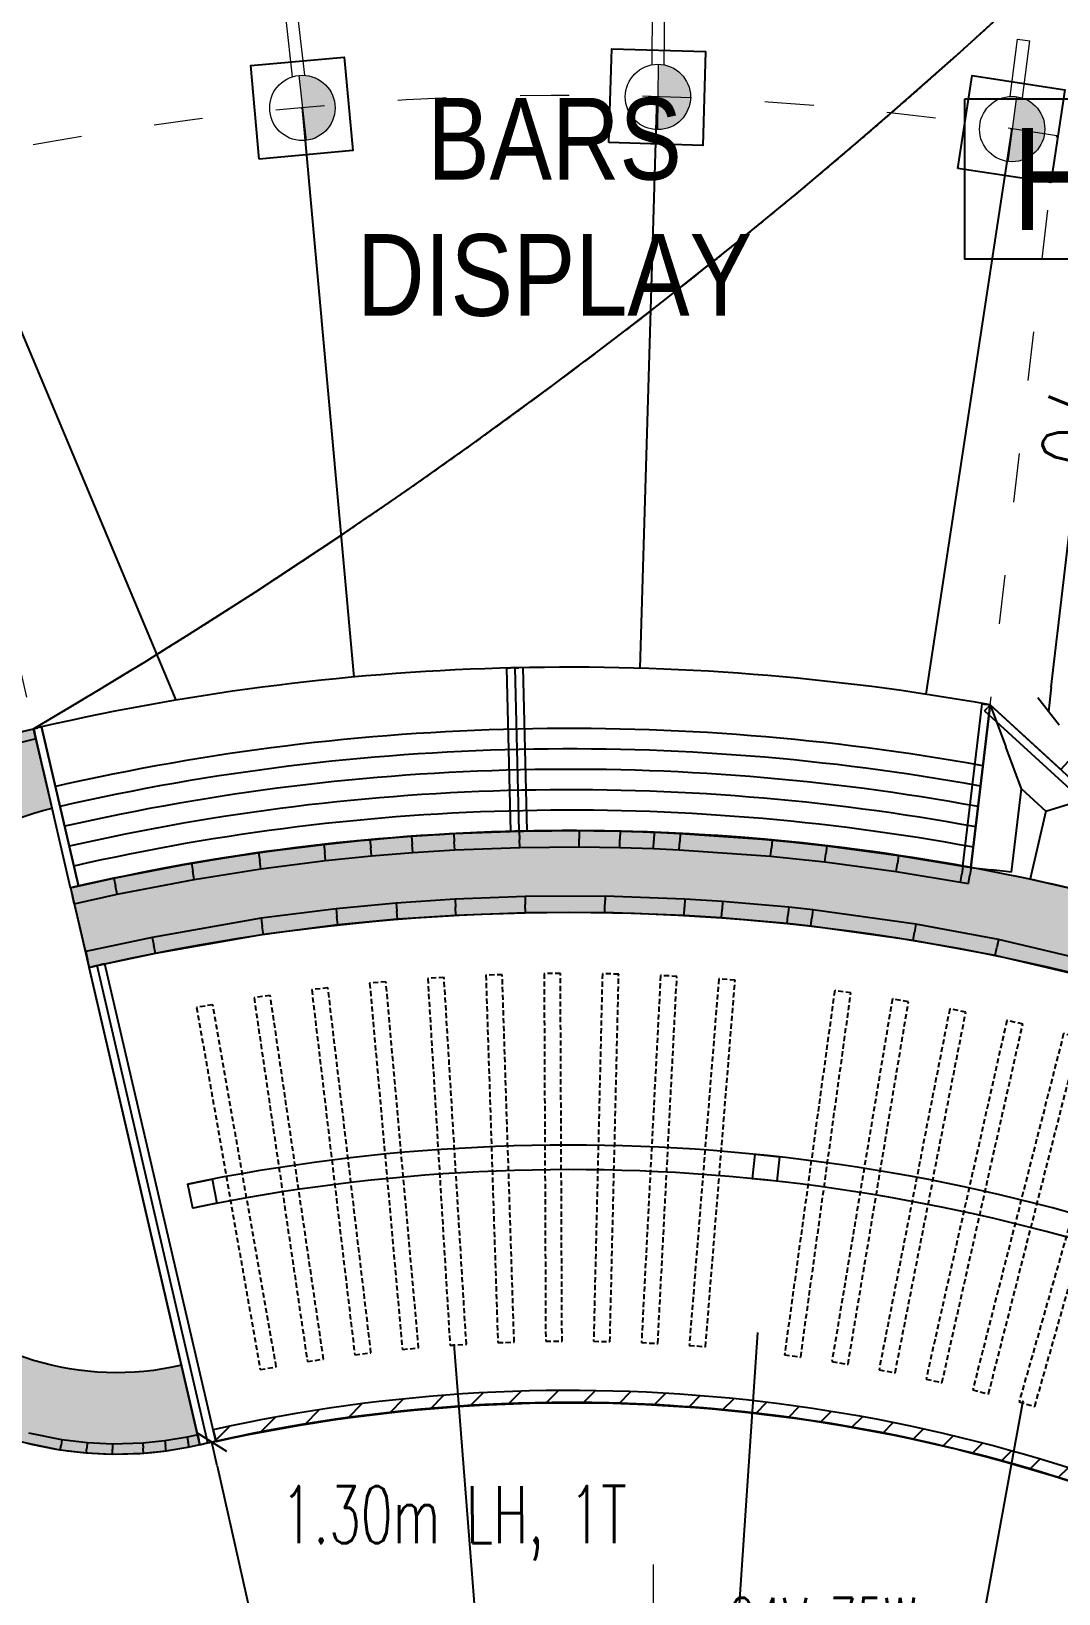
# Model space of a CAD drawing. Header units: millimetres. Extents: x 1734 to 22014, y 983 to 3953.
# Drawn here: x 4013.3 to 4139.2, y 2116.5 to 2307.8 of the extents above; entities that cross this region are included whole.
import ezdxf
from ezdxf.enums import TextEntityAlignment as Align

# ---------------------------------------------------------------- set-up
doc = ezdxf.new("R2010")
doc.units = ezdxf.units.MM
for name, pattern in [('ACAD_ISO03W100', [30, 12, -18]), ('HIDDEN', [0.375, 0.25, -0.125]), ('HIDDEN1', [0.375, 0.25, -0.125]), ('HIDDEN2', [4.7624999999999975, 3.174999999999998, -1.587499999999999])]:
    doc.linetypes.add(name, pattern=pattern)
for name, color, linetype in [('CLNG_projection', 1, 'Continuous'), ('FLOO_areas', 6, 'Continuous'), ('LAY_furn freestanding', 1, 'Continuous'), ('LAY_furn prod', 8, 'Continuous'), ('LAY_furn wall', 1, 'Continuous'), ('LAY_new wall', 6, 'Continuous'), ('LAY_new wall hatch', 8, 'Continuous'), ('LAY_projections', 1, 'HIDDEN'), ('LAY_text', 3, 'Continuous'), ('LD_beam', 240, 'Continuous'), ('LD_light integrated', 240, 'Continuous'), ('LD_pointing', 30, 'Continuous'), ('LD_quote', 242, 'Continuous'), ('MATERIALE_xorel scuro', 177, 'Continuous'), ('MATERIALS_blackglass', 10, 'Continuous'), ('MATERIALS_marmorino', 44, 'Continuous'), ('Materials_xorel', 52, 'Continuous')]:
    doc.layers.add(name, color=color, linetype=linetype)
doc.layers.add('LD_light', color=240, linetype='Continuous', lineweight=5)
doc.layers.add('LD_text', color=7, linetype='Continuous', lineweight=9)
doc.styles.add('Detail 1-50', font='Arial Narrow.ttf', dxfattribs={"height": 0.125})
doc.styles.add('SIMPLEX', font='SIMPLEX.SHX', dxfattribs={"width": 0.65})
doc.styles.get("Standard").update_dxf_attribs({"font": 'Arial.ttf'})
doc.dimstyles.new('Illuminazione 1_100', dxfattribs={"dimtxt": 9, "dimasz": 3, "dimexe": 0.05, "dimexo": 0.05, "dimgap": 1.5, "dimtad": 0, "dimdec": 0, "dimlfac": -1, "dimzin": 0, "dimdsep": 46, "dimtxsty": 'SIMPLEX', "dimblk": 'LINEET2S', "dimcen": 0, "dimdle": 0.1000000014901161, "dimse1": 1, "dimse2": 1, "dimclrd": 7, "dimclrt": 256, "dimadec": 0, "dimazin": 0, "dimtfac": 1, "dimtdec": 0, "dimtix": 1, "dimtmove": 2, "dimatfit": 3, "dimldrblk": 'OBLIQUE', "dimfxl": 1, "dimtolj": 1, "dimarcsym": 0})

# ---------------------------------------------------------------- blocks, each defined once
blk = doc.blocks.new('altezza contr')
blk.add_lwpolyline([(-0.4130415485427374, 0.3268832380827007), (0.4130415485427374, 0.3268832380827007), (0.4130415485427374, 0), (-0.4130415485427374, 0)], close=True)
blk.add_attdef('ALTEZZA', text='', height=0.2).set_placement((0, 0.1634416190413504), align=Align.MIDDLE_CENTER)
blk = doc.blocks.new('LINEET2S')
blk.add_line((-1, 0), (0, 0))
at = {"color": 5}
blk.add_line((0.5, 0.5), (-0.5, -0.5), dxfattribs=at)
blk = doc.blocks.new('*D336')
at = {"layer": 'DEFPOINTS', "color": 0, "transparency": 16777216}
for p in [(4138.951443771615, 2295.006166089305), (4130.797571054182, 2225.374626865595), (4137.946991406619, 2224.537427742796)]:
    blk.add_point(p, dxfattribs=at)
at = {"layer": 'LD_quote', "color": 7, "lineweight": -2, "transparency": 16777216}
for p, q in [((4145.751947395878, 2291.189326532361), (4142.749176107473, 2265.546592828485)), ((4138.295908134795, 2227.517068176943), (4141.298679423201, 2253.159801880819))]:
    blk.add_line(p, q, dxfattribs=at)
at = {"layer": 'LD_quote', "color": 7, "lineweight": -2, "transparency": 16777216, "xscale": 3, "yscale": 3, "zscale": 3}
for p, rotation in [((4146.100864124053, 2294.168966966507), 83.32106559950772), ((4137.946991406619, 2224.537427742797), 263.3210655995077)]:
    blk.add_blockref('LINEET2S', p, dxfattribs=dict(at, rotation=rotation))
at = {"layer": 'LD_quote', "transparency": 16777216, "insert": (4142.023927765338, 2259.353197354651), "char_height": 9, "attachment_point": 5, "rotation": 263.32106559950773, "style": 'SIMPLEX'}
blk.add_mtext('\\A1;70', dxfattribs=at)
blk = doc.blocks.new('_Oblique')
at = {"color": 0, "linetype": 'ByBlock', "lineweight": -2}
blk.add_line((-0.5, -0.5), (0.5, 0.5), dxfattribs=at)
blk = doc.blocks.new('farettosingolo11.5x11.5')
at = {"layer": 'LD_beam'}
blk.add_lwpolyline([(-5.75, 5.75), (5.75, 5.75), (5.75, -5.75), (-5.75, -5.75)], close=True, dxfattribs=at)
blk.add_point((0, 0), dxfattribs=at)
blk = doc.blocks.new('purefasciostrettoplan')
at = {"layer": 'LD_light'}
blk.add_hatch(color=256, dxfattribs=at).paths.add_polyline_path([(-4.300000000000005, -3.20375193e-08, 1), (4.300000000000005, 0)])
for p, q in [((4.300000000000181, 0), (-4.300000001001535, -3.20375193e-08)), ((4.22373778999281, 0.8062499999999772), (11.80825933678989, 0.8062499999999772)), ((11.80825933678989, 0.8062499999999772), (11.80825933779124, -0.806250000000091)), ((4.223737790994163, -0.806250000000091), (11.80825933779124, -0.806250000000091))]:
    blk.add_line(p, q, dxfattribs=at)
blk.add_circle((0, 0), 4.300000000000005, dxfattribs=at)
blk = doc.blocks.new('*D337')
at = {"layer": 'DEFPOINTS', "color": 0, "transparency": 16777216}
for p in [(4135.460166927625, 2317.808346311295), (4090.019320074723, 2299.760215175988), (4133.501893318014, 2295.87751759289)]:
    blk.add_point(p, dxfattribs=at)
at = {"layer": 'LD_quote', "color": 7, "lineweight": -2, "transparency": 16777216}
for p, q in [((4094.965704822036, 2321.424225925101), (4107.369144138362, 2320.316683287591)), ((4132.472055789924, 2318.075164280588), (4120.068616473598, 2319.182706918098))]:
    blk.add_line(p, q, dxfattribs=at)
at = {"layer": 'LD_quote', "color": 7, "lineweight": -2, "transparency": 16777216, "xscale": 3, "yscale": 3, "zscale": 3}
for p, rotation in [((4091.977593684333, 2321.691043894393), 174.8974099278625), ((4135.460166927626, 2317.808346311296), 354.8974099278626)]:
    blk.add_blockref('LINEET2S', p, dxfattribs=dict(at, rotation=rotation))
at = {"layer": 'LD_quote', "transparency": 16777216, "insert": (4113.718880305979, 2319.749695102844), "char_height": 9, "attachment_point": 5, "rotation": 354.89740992786255, "style": 'SIMPLEX'}
blk.add_mtext('\\A1;44', dxfattribs=at)
blk = doc.blocks.new('*D368')
at = {"layer": 'DEFPOINTS', "color": 0, "transparency": 16777216}
for p in [(4035.467720900214, 2135.115665922598), (4035.467721485689, 2135.115666053924), (4059.543257394034, 2027.782686170171)]:
    blk.add_point(p, dxfattribs=at)
at = {"layer": 'LD_beam', "color": 7, "lineweight": -2, "transparency": 16777216}
for p, q in [((4036.124327026429, 2132.188402969767), (4045.77486512879, 2089.164605306668)), ((4058.886652438768, 2030.709949385655), (4049.236114336408, 2073.733747048754))]:
    blk.add_line(p, q, dxfattribs=at)
at = {"layer": 'LD_beam', "color": 7, "lineweight": -2, "transparency": 16777216, "xscale": 3, "yscale": 3, "zscale": 3}
for p, rotation in [((4035.467721485689, 2135.115666053924), 102.6425840529288), ((4059.543257979508, 2027.782686301498), 282.6425840529288)]:
    blk.add_blockref('LINEET2S', p, dxfattribs=dict(at, rotation=rotation))
at = {"layer": 'LD_beam', "transparency": 16777216, "insert": (4047.505489732599, 2081.44917617771), "char_height": 9, "attachment_point": 5, "rotation": 282.6425840529288, "style": 'SIMPLEX'}
blk.add_mtext('\\A1;110', dxfattribs=at)
blk = doc.blocks.new('24v75w')
at = {"layer": 'LD_light', "color": 7}
for p, q in [((0, -7.154871090875531), (0, 0)), ((8.246694318742811, -7.154871090875531), (0, -7.154871090875531))]:
    blk.add_line(p, q, dxfattribs=at)
at = {"layer": 'LD_light', "color": 7, "linetype": 'Continuous', "lineweight": 0, "insert": (9.169808406062657, -10.074464767893), "char_height": 6, "width": 128.0659965766446, "attachment_point": 7, "style": 'SIMPLEX'}
blk.add_mtext('24V 75W', dxfattribs=at)

msp = doc.modelspace()

# ---------------------------------------------------------------- hatches: boundary and pattern name
at = {"layer": 'LAY_new wall hatch'}
h = msp.add_hatch(color=144, dxfattribs=at)
h.dxf.hatch_style = 1
edge = h.paths.add_edge_path()
edge.add_arc((3928.467511322051, 2572.071788411982), 390.0000000000006, 317.5745539302927, 478.5768138355834)
edge.add_line((3741.916268103563, 2914.560669477685), (3737.132902892827, 2923.342435658858))
edge.add_arc((3928.467511322071, 2572.071788411989), 400.0000000000071, -42.42544606971052, 118.5768138355871, ccw=False)
edge.add_line((4223.729830596014, 2302.219675548336), (4216.348272614156, 2308.965978369941))
h = msp.add_hatch(color=144, dxfattribs=at)
edge = h.paths.add_edge_path()
edge.add_arc((4023.808279897105, 2178.604663693216), 45.00009381911422, 103.0546351471823, 283.1012751104967)
edge.add_line((4034.008585402662, 2134.77588078378), (4031.745819681924, 2144.516512826512))
edge.add_arc((4023.808279897614, 2178.604663693333), 35.00009381911423, -256.95202768654474, -76.89206205577608, ccw=False)
edge.add_line((4015.906421034168, 2212.70110329997), (4013.64365531343, 2222.4417353427))
h = msp.add_hatch(color=144, dxfattribs=at)
h.dxf.hatch_style = 1
edge = h.paths.add_edge_path()
edge.add_arc((4079.263857037986, 1939.963436838868), 259.9999999999946, 65.14680278646517, 103.0779556990637, ccw=False)
edge.add_line((4188.540490097188, 2175.884223263552), (4180.134595246484, 2157.736470461658))
edge.add_arc((4079.263857038019, 1939.963436838916), 239.9999999999422, 40.578957883760324, 65.14680278646722, ccw=False)
edge.add_line((4261.546318405239, 2096.082315511165), (4276.736523519186, 2109.092222067184))
edge.add_arc((4079.263857037948, 1939.963436838857), 260.0000000000382, 3.170818647390888, 40.57895788375788, ccw=False)
edge.add_line((4338.865813983004, 1954.344811957988), (4318.896432674344, 1953.238552427362))
edge.add_arc((4079.263857038048, 1939.963436838855), 239.9999999999451, -21.73682352709079, 3.170818669849382, ccw=False)
edge.add_line((4302.198596187147, 1851.080918419895), (4320.776491116245, 1843.674041884979))
edge.add_arc((4079.263857038003, 1939.963436838848), 259.9999999999869, 300.33203060138646, 338.26317647291415, ccw=False)
edge.add_line((4210.566513491711, 1715.553961976059), (4218.141666748681, 1702.607261503218))
edge.add_arc((4148.471644015176, 1826.630747814261), 142.2523715951071, 299.3250398449156, 303.4964809828083)
edge.add_line((4226.978703406538, 1708.003689981093), (4224.292978927104, 1712.221139923963))
edge.add_arc((4079.263857037973, 1939.963436838866), 270.0000000000151, 302.4894902263331, 340.3857278350559)
edge.add_line((4333.596800271182, 1849.328156807624), (4315.005128598772, 1856.740526033568))
edge.add_arc((4121.136524605722, 1933.109999903312), 208.3682609068748, 338.4993348499869, 362.909927745748)
edge.add_line((4329.236110446876, 1943.688020800223), (4349.233890719581, 1943.985987517133))
edge.add_arc((4079.263857037973, 1939.963436838852), 270.0000000000147, 0.8536433468724293, 42.70150924590856)
edge.add_line((4277.685974483767, 2123.071774465338), (4262.988039858159, 2109.508193900416))
edge.add_arc((4079.263857038056, 1939.963436838955), 249.9999999998892, 42.70150924590376, 62.85436001051453)
edge.add_line((4193.327326473773, 2162.425849260091), (4201.73945485396, 2180.587059826341))
edge.add_arc((4079.26385703798, 1939.963436838833), 270.0000000000301, 63.02425142432392, 103.0781774840247)
edge.add_line((4018.1681684379, 2202.960236884952), (4020.431952043557, 2193.219842394035))
at = {"layer": 'LD_light integrated'}
h = msp.add_hatch(dxfattribs=at)
h.set_pattern_fill('ANSI31', color=256)
h.set_pattern_definition([(44.99999999999996, (5521.999126784041, 16570.92387858212), (-2.245064030267288, 2.245064030267288), [])])
edge = h.paths.add_edge_path()
edge.add_line((4035.61270225469, 2136.631961703309), (4035.982694159888, 2135.177803928475))
edge.add_arc((4079.323913343353, 1939.861438912331), 200.0673479692001, 65.17550580126812, 102.51135809820511, ccw=False)
edge.add_line((4163.320213320061, 2121.442179393394), (4163.950051432126, 2122.803540462149))
edge.add_arc((4079.324475246707, 1939.863502537715), 201.5652391175315, 65.17538008363917, 102.5247699459006)

# ---------------------------------------------------------------- linework, layer by layer
at = {"color": 144, "linetype": 'HIDDEN2', "ltscale": 0.2}
for points in [[(4066.642861710869, 2147.079251003176), (4063.90577838691, 2191.995933593038), (4061.909481382918, 2191.874285445307), (4064.646564706876, 2146.957602855447)], [(4072.500395317777, 2147.353180041255), (4071.033620486895, 2192.329268928529), (4069.034683203012, 2192.264078936045), (4070.501458033894, 2147.287990048772)], [(4078.363330384796, 2147.461482737472), (4078.168035447961, 2192.461058956453), (4076.168054282673, 2192.452379181482), (4076.363349219508, 2147.4528029625)], [(4084.226984633638, 2147.404072598745), (4085.303325557998, 2192.391198426196), (4083.303897743448, 2192.439035800611), (4082.227556819089, 2147.45190997316)], [(4090.086675211696, 2147.180995474157), (4092.433792405991, 2192.119743130013), (4090.436514732402, 2192.224059449759), (4088.0893975381, 2147.285311793905)], [(4054.962702685814, 2146.035521064617), (4049.692572826301, 2190.725852583464), (4047.706335869909, 2190.491624589709), (4052.976465729418, 2145.801293070863)], [(4060.795407528589, 2146.63991438944), (4056.790201610893, 2191.461319159447), (4054.798139176666, 2191.283310007552), (4058.803345094369, 2146.46190523754)], [(4095.937722431801, 2146.792429518379), (4099.553741432879, 2191.646909858523), (4097.560208973315, 2191.807621814124), (4093.944189972241, 2146.953141473982)], [(4107.595206295402, 2145.520204300427), (4113.739354327136, 2190.098780376437), (4111.758084279314, 2190.371853622292), (4105.613936247581, 2145.793277546282)], [(4043.360158062293, 2144.333626445511), (4035.573813706123, 2188.654872384312), (4033.603980553289, 2188.308812635147), (4041.390324909462, 2143.98756669635)], [(4049.14940531824, 2145.266553711487), (4042.618560366966, 2189.790121226039), (4040.639735144101, 2189.499861450427), (4047.170580095364, 2144.976293935875)], [(4113.392332997235, 2144.637561067338), (4120.793689229366, 2189.024720538581), (4118.820926586199, 2189.353669704453), (4111.419570354075, 2144.966510233211)], [(4119.162203892978, 2143.591460249766), (4127.814857427795, 2187.751754483467), (4125.852177684075, 2188.136316862793), (4117.199524149255, 2143.976022629094)], [(4124.900211027601, 2142.382737288522), (4134.797251651857, 2186.280898831827), (4132.846222249933, 2186.720767304016), (4122.949181625674, 2142.822605760711)], [(4130.601771893231, 2141.012357498264), (4141.735295596776, 2184.613328243682), (4139.79747467476, 2185.108151519397), (4128.663950971211, 2141.507180773977)], [(4136.262333088845, 2139.481415296627), (4148.62344837698, 2182.75037448025), (4146.700383524378, 2183.299757381942), (4134.339268236236, 2140.030798198325)]]:
    msp.add_lwpolyline(points, close=True, dxfattribs=at)
at = {"layer": 'CLNG_projection', "color": 144}
msp.add_lwpolyline([(4013.62253669438, 2222.43683314827, 0.07337692119834342), (4172.058924723748, 2349.443795300218, 1.124415924122004)], format="xyb", dxfattribs=at)
at = {"layer": 'FLOO_areas', "color": 144}
for points in [[(4172.058924722849, 2349.443795299256), (4220.039050668453, 2305.592826129805), (4139.462027730089, 2217.428457914006), (4130.796734232605, 2225.348023963596)], [(4130.796734232605, 2225.348023963596), (4128.456046702206, 2205.444374904149)], [(4018.169186466719, 2202.960473377495), (4034.008586198252, 2134.775881317453)]]:
    msp.add_lwpolyline(points, dxfattribs=at)
for radius, start in [(270, 79.5024608230936), (200, 64.57383062912272)]:
    msp.add_arc((4079.263857037855, 1939.96343683943), radius, start, 103.0779556990602, dxfattribs=at)
at = {"layer": 'LAY_furn freestanding', "color": 144}
for radius, start, end in [(282.5000000000042, 79.6702556341868, 102.875138356853), (280.0000000000042, 79.63781858067203, 102.8733274801478), (277.5000000000042, 79.60479586887068, 102.8714839746723), (275.0000000000042, 79.57117148170647, 102.8696069508416), (272.5000000000042, 79.53692881229097, 102.8676954857584)]:
    msp.add_arc((4079.263857037982, 1939.963436838858), radius, start, end, dxfattribs=at)
at = {"layer": 'LAY_furn prod', "color": 144}
for points in [[(4104.990631116554, 2170.040787315287), (4104.689327556098, 2167.05595630425), (4101.704496545059, 2167.357259864709), (4102.005800105515, 2170.342090875745)], [(4035.491554712684, 2167.283529610923), (4036.074098442681, 2164.340632602422), (4033.131201434178, 2163.758088872432), (4032.548657704185, 2166.70098588093)]]:
    msp.add_lwpolyline(points, close=True, dxfattribs=at)
for radius, start, end in [(231.5000000000043, 66.33115501666309, 101.6444885074562), (228.5000000000042, 66.33890469735053, 101.6367388265722)]:
    msp.add_arc((4079.263857037982, 1939.963436838858), radius, start, end, dxfattribs=at)
at = {"layer": 'LAY_furn wall', "color": 144}
for points in [[(4128.45794730882, 2205.444022724958), (4130.796734474763, 2225.348023919324, 0.101206797505284), (4014.618108544921, 2222.666332476265), (4019.143668597324, 2203.18494610788, -0.1022979851396549)], [(4163.322796249122, 2121.440969163659, 0.1670352210009901), (4034.008586198252, 2134.775881317453), (4020.431952043557, 2193.219842394035, -0.1670338101820413), (4188.540490097188, 2175.884223263552)]]:
    msp.add_lwpolyline(points, format="xyb", close=True, dxfattribs=at)
at = {"layer": 'LAY_new wall', "color": 6}
for p, q in [((4128.456046702206, 2205.444374904176), (4130.796734474763, 2225.348023919321)), ((4130.796734474763, 2225.348023919321), (4143.152712901374, 2214.055389749132)), ((4130.796734474763, 2225.348023919321), (4132.710028003301, 2220.2125666594306)), ((4134.623321531839, 2215.0771093995404), (4132.710028003301, 2220.2125666594306)), ((4133.421826295675, 2204.860394571384), (4134.623321531839, 2215.0771093995404)), ((4134.623321531839, 2215.0771093995404), (4137.618794819111, 2212.339423816756)), ((4137.618794819111, 2212.339423816756), (4140.385753860242, 2213.197406782944)), ((4137.618794819111, 2212.339423816756), (4135.686716498754, 2204.049354124347)), ((4128.456046702206, 2205.444374904176), (4130.93893649894, 2205.1523847377803)), ((4133.421826295675, 2204.860394571384), (4130.93893649894, 2205.1523847377803)), ((4135.686716498754, 2204.049354124347), (4138.121467052014, 2203.481912723494)), ((4140.556217605274, 2202.914471322641), (4138.121467052014, 2203.481912723494)), ((4020.4311574143276, 2193.219657800296), (4020.918188963472, 2193.332796079131)), ((4034.007791569031, 2134.775696723717), (4020.4311574143276, 2193.219657800296)), ((4021.405220512617, 2193.445934357967), (4020.918188963472, 2193.332796079131)), ((4034.98185466732, 2135.001973281388), (4021.405220512617, 2193.445934357967)), ((4034.007791569031, 2134.775696723717), (4034.494823118175, 2134.8888350025527)), ((4034.98185466732, 2135.001973281388), (4034.494823118175, 2134.8888350025527))]:
    msp.add_line(p, q, dxfattribs=at)
at = {"layer": 'LAY_new wall', "color": 144}
for points in [[(4216.348272614156, 2308.965978369941, 0.8465794171280088), (3741.916268103563, 2914.560669477685), (3737.132902892827, 2923.342435658858, -0.8465794171280598), (4223.729830596014, 2302.219675548336)], [(4020.431952043557, 2193.219842394035, -0.1670338101820212), (4188.540490097188, 2175.884223263552), (4180.134595246484, 2157.736470461658, -0.1076099545234265), (4261.546318405239, 2096.082315511165), (4276.736523519186, 2109.092222067184, -0.1646889516261442), (4338.865813983004, 1954.344811957988), (4318.896432674344, 1953.238552427362, -0.1091100092346746), (4302.198596187147, 1851.080918419895), (4320.776491116245, 1843.674041884979, -0.1670337786023887), (4210.566513491711, 1715.553961976059), (4218.141666748681, 1702.607261503218, 0.01820335583714653), (4226.978703406538, 1708.003689981093), (4224.292978927104, 1712.221139923963, 0.1668772168934977), (4333.596800271182, 1849.328156807624), (4315.005128598772, 1856.740526033568, 0.1069159188904832), (4329.236110446876, 1943.688020800223), (4349.233890719581, 1943.985987517133, 0.1846525167980483), (4277.685974483767, 2123.071774465338), (4262.988039858159, 2109.508193900416, 0.08816074503330637), (4193.327326473773, 2162.425849260091), (4201.73945485396, 2180.587059826341, 0.1765696032643273), (4018.1681684379, 2202.960236884952)]]:
    msp.add_lwpolyline(points, format="xyb", close=True, dxfattribs=at)
for points in [[(4034.009380827472, 2134.776065911202, -1.00041617129663), (4013.64365531343, 2222.441735342698, -0.1561858363283377)], [(4034.008585402662, 2134.77588078378), (4031.745819681928, 2144.516512826511, -1.000523435816094), (4015.906421034168, 2212.70110329997), (4013.64365531343, 2222.441735342699)]]:
    msp.add_lwpolyline(points, format="xyb", dxfattribs=at)
at = {"layer": 'LAY_projections', "color": 144, "linetype": 'HIDDEN1', "ltscale": 0.3}
msp.add_lwpolyline([(4013.62253669438, 2222.436833148274, 0.07337692119834342), (4172.058924723748, 2349.443795300222, 1.124415924122004)], format="xyb", dxfattribs=at)
at = {"layer": 'LD_light integrated'}
msp.add_lwpolyline([(4035.61270225469, 2136.631961703309), (4035.982694159891, 2135.177803928476, -0.1643650024412717), (4163.320213320061, 2121.442179393394), (4163.950051432123, 2122.80354046215, 0.1644256675955538), (4035.61270225469, 2136.631961703309)], format="xyb", dxfattribs=at)
at = {"layer": 'LD_pointing'}
for p, q in [((4087.928789036137, 2229.834477379689), (4090.019320074724, 2299.760215175988)), ((4052.918583441588, 2228.76493988202), (4046.557613299679, 2298.497959196249)), ((4122.952629574702, 2226.654049156507), (4133.501893318014, 2295.87751759289)), ((4031.1131045363, 2225.938845434736), (4003.313148174871, 2292.074470786585)), ((4094.25789652723, 2028.959585107813), (4102.342487072776, 2148.515021304646)), ((4074.323169208215, 2029.941044910383), (4065.142900717972, 2147.101167378712)), ((4113.576210188356, 2023.885986213511), (4134.838669823112, 2140.205276077892))]:
    msp.add_line(p, q, dxfattribs=at)
at = {"layer": 'LD_text', "color": 9, "linetype": 'ACAD_ISO03W100', "ltscale": 0.5}
for p, q in [((4128.467612636623, 2205.469589924387), (4138.951443771615, 2295.006166089305)), ((3997.806911728656, 2290.599200730282), (4018.210705440213, 2202.94247407712))]:
    msp.add_line(p, q, dxfattribs=at)
msp.add_arc((4079.39456724085, 1940.006174185094), 359.9611309490109, 80.4764121143037, 103.1057472065186, dxfattribs=at)
at = {"layer": 'MATERIALE_xorel scuro', "color": 1}
for p, q in [((4054.835963054931, 2208.856125463066), (4059.931513632841, 2209.270437302023)), ((4059.931513632841, 2209.270437302023), (4065.120237770578, 2209.5927342715)), ((4059.931513632841, 2209.270437302023), (4060.0030384049705, 2208.2729527826764)), ((4065.120237770578, 2209.5927342715), (4073.129396485841, 2209.893739683381)), ((4065.120237770578, 2209.5927342715), (4065.170020989188, 2208.5938992781976)), ((4073.129396485841, 2209.893739683381), (4080.469464174625, 2209.960745179949)), ((4073.129396485841, 2209.893739683381), (4073.1527434484497, 2208.8939111455124)), ((4080.469464174625, 2209.960745179949), (4080.467154449445, 2208.960682429103)), ((4080.469464174625, 2209.960745179949), (4085.48141579334, 2209.891838388465)), ((4085.48141579334, 2209.891838388465), (4085.4591572531854, 2208.8920499038013)), ((4085.48141579334, 2209.891838388465), (4089.65979642811, 2209.763222687919)), ((4089.65979642811, 2209.763222687919), (4089.62221788007, 2208.7639057719603)), ((4089.65979642811, 2209.763222687919), (4092.836453079381, 2209.622081492983)), ((4092.836453079381, 2209.622081492983), (4092.7786894565415, 2208.6236614147656)), ((4092.836453079381, 2209.622081492983), (4104.087460692255, 2208.81988311013)), ((4032.971316211613, 2205.965317779275), (4041.197886401173, 2207.266601577849)), ((4041.197886401173, 2207.266601577849), (4049.175018486258, 2208.281646796013)), ((4041.197886401173, 2207.266601577849), (4041.3391511861137, 2206.2765136681537)), ((4049.175018486258, 2208.281646796013), (4054.835963054931, 2208.856125463066)), ((4049.175018486258, 2208.281646796013), (4049.288631414097, 2207.2880403429335)), ((4049.4022443419362, 2206.2944338898537), (4049.288631414097, 2207.2880403429335)), ((4054.835963054931, 2208.856125463066), (4054.9269739729443, 2207.8602253340246)), ((4055.017984890957, 2206.8643252049833), (4054.9269739729443, 2207.8602253340246)), ((4055.017984890957, 2206.8643252049833), (4060.0745631770997, 2207.27546826333)), ((4060.0745631770997, 2207.27546826333), (4060.0030384049705, 2208.2729527826764)), ((4060.0745631770997, 2207.27546826333), (4065.219804207797, 2207.5950642848957)), ((4065.219804207797, 2207.5950642848957), (4065.170020989188, 2208.5938992781976)), ((4065.219804207797, 2207.5950642848957), (4073.1760904110583, 2207.8940826076437)), ((4073.1760904110583, 2207.8940826076437), (4073.1527434484497, 2208.8939111455124)), ((4073.1760904110583, 2207.8940826076437), (4080.4648447242644, 2207.960619678257)), ((4080.4648447242644, 2207.960619678257), (4080.467154449445, 2208.960682429103)), ((4080.4648447242644, 2207.960619678257), (4085.436898713031, 2207.892261419137)), ((4085.436898713031, 2207.892261419137), (4085.4591572531854, 2208.8920499038013)), ((4085.436898713031, 2207.892261419137), (4089.5846393320294, 2207.7645888560014)), ((4089.5846393320294, 2207.7645888560014), (4089.62221788007, 2208.7639057719603)), ((4089.5846393320294, 2207.7645888560014), (4092.720925833702, 2207.6252413365487)), ((4092.720925833702, 2207.6252413365487), (4092.7786894565415, 2208.6236614147656)), ((4092.720925833702, 2207.6252413365487), (4103.9119465561835, 2206.827320027192)), ((4103.9119465561835, 2206.827320027192), (4103.999703624219, 2207.8236015686607)), ((4104.087460692255, 2208.81988311013), (4103.999703624219, 2207.8236015686607)), ((4104.087460692255, 2208.81988311013), (4110.782568410817, 2208.117442651557)), ((4110.782568410817, 2208.117442651557), (4110.663843131135, 2207.124410247474)), ((4110.782568410817, 2208.117442651557), (4119.585235857936, 2206.935694592466)), ((4023.463529106288, 2204.134448501222), (4032.971316211613, 2205.965317779275)), ((4032.971316211613, 2205.965317779275), (4033.1440289067623, 2204.9802043188474)), ((4041.4804159710548, 2205.286425758459), (4041.3391511861137, 2206.2765136681537)), ((4041.4804159710548, 2205.286425758459), (4049.4022443419362, 2206.2944338898537)), ((4049.4022443419362, 2206.2944338898537), (4055.017984890957, 2206.8643252049833)), ((4103.9119465561835, 2206.827320027192), (4110.545117851452, 2206.1313778433905)), ((4110.545117851452, 2206.1313778433905), (4110.663843131135, 2207.124410247474)), ((4110.545117851452, 2206.1313778433905), (4119.28890970131, 2204.957533766042)), ((4119.28890970131, 2204.957533766042), (4119.437072779623, 2205.946614179254)), ((4119.585235857936, 2206.935694592466), (4119.437072779623, 2205.946614179254)), ((4119.585235857936, 2206.935694592466), (4127.472321085199, 2205.631013287444)), ((4127.472321085199, 2205.631013287444), (4127.317616288477, 2204.643015005015)), ((4127.472321085199, 2205.631013287444), (4128.462015113269, 2205.484764229557)), ((4128.462015113269, 2205.484764229557), (4128.3158305857105, 2204.4955068899826)), ((4018.170058508254, 2202.952104468555), (4023.463529106288, 2204.134448501222)), ((4023.463529106288, 2204.134448501222), (4023.6671128321705, 2203.1552797281465)), ((4023.8706965580523, 2202.1761109550707), (4033.3167416019114, 2203.99509085842)), ((4033.3167416019114, 2203.99509085842), (4033.1440289067623, 2204.9802043188474)), ((4033.3167416019114, 2203.99509085842), (4041.4804159710548, 2205.286425758459)), ((4119.28890970131, 2204.957533766042), (4127.162911491755, 2203.655016722586)), ((4127.162911491755, 2203.655016722586), (4127.317616288477, 2204.643015005015)), ((4127.162911491755, 2203.655016722586), (4128.1696460581525, 2203.5062495504076)), ((4128.1696460581525, 2203.5062495504076), (4128.3158305857105, 2204.4955068899826)), ((4018.170058508254, 2202.952104468555), (4018.388046023115, 2201.9761529106563)), ((4018.6060335379757, 2201.0002013527574), (4018.388046023115, 2201.9761529106563)), ((4018.6060335379757, 2201.0002013527574), (4023.8706965580523, 2202.1761109550707)), ((4023.8706965580523, 2202.1761109550707), (4023.6671128321705, 2203.1552797281465))]:
    msp.add_line(p, q, dxfattribs=at)
at = {"layer": 'MATERIALS_blackglass', "color": 1}
for p, q in [((4071.572014942712, 2229.8618424315464), (4072.0718611592392, 2229.874242424441)), ((4071.572014942712, 2229.8618424315464), (4072.068014658487, 2209.8679937704733)), ((4072.571707375766, 2229.886642417335), (4072.0718611592392, 2229.874242424441)), ((4072.571707375767, 2229.886642417335), (4073.0715535922936, 2229.8990424102294)), ((4072.571707375766, 2229.886642417335), (4073.067707091541, 2209.892793756262)), ((4072.571707375767, 2229.886642417335), (4073.067707091538, 2209.892793756262)), ((4073.571399808821, 2229.911442403124), (4073.0715535922936, 2229.8990424102294)), ((4073.571399808821, 2229.911442403124), (4074.067399524592, 2209.917593742051)), ((4127.468852128779, 2205.601500197632), (4129.803571490265, 2225.4647598874)), ((4128.462015113268, 2205.4847642295576), (4130.796734474754, 2225.3480239193254)), ((4129.803571490265, 2225.4647598874), (4130.30015298251, 2225.4063919033624)), ((4130.796734474754, 2225.3480239193254), (4130.30015298251, 2225.4063919033624)), ((4014.619508608562, 2222.6614163149193), (4014.132469725681, 2222.5483096105986)), ((4019.142667424179, 2203.1846379056883), (4014.619508608562, 2222.6614163149193)), ((4013.6454308428, 2222.435202906278), (4014.132469725681, 2222.5483096105986)), ((4018.168589658417, 2202.958424497047), (4013.6454308428, 2222.435202906278)), ((4072.068014658487, 2209.8679937704733), (4072.567860875014, 2209.8803937633675)), ((4073.067707091541, 2209.892793756262), (4072.567860875014, 2209.8803937633675)), ((4073.067707091538, 2209.892793756262), (4073.567553308065, 2209.9051937491568)), ((4074.067399524592, 2209.917593742051), (4073.567553308065, 2209.9051937491568)), ((4127.468852128779, 2205.601500197632), (4127.965433621023, 2205.5431322135946)), ((4128.462015113268, 2205.4847642295576), (4127.965433621023, 2205.5431322135946)), ((4018.168589658417, 2202.958424497047), (4018.655628541298, 2203.0715312013676)), ((4019.142667424179, 2203.1846379056883), (4018.655628541298, 2203.0715312013676))]:
    msp.add_line(p, q, dxfattribs=at)
at = {"layer": 'MATERIALS_marmorino', "color": 1}
for p, q in [((4130.122103907157, 2224.609868204973), (4130.4594191815595, 2224.978945982216)), ((4130.122103907157, 2224.609868204973), (4142.046047997135, 2213.7120880603234)), ((4130.796734455962, 2225.348023759459), (4130.4594191815595, 2224.978945982216)), ((4130.796734455962, 2225.348023759459), (4143.152838017235, 2214.055275400429)), ((4011.80523567853, 2221.974415516531), (4013.643655283933, 2222.441735335857)), ((4012.146345849909, 2220.771371729156), (4013.951607337765, 2221.2302628712337)), ((4013.643655283933, 2222.441735335857), (4013.7976313108493, 2221.8359991035454)), ((4013.951607337765, 2221.2302628712337), (4013.7976313108493, 2221.8359991035454)), ((4016.909545408849, 2134.136518845586), (4012.766621715324, 2134.980241309349)), ((4017.1083711802344, 2135.3716856769556), (4013.070455300563, 2136.194022892528)), ((4016.909545408849, 2134.136518845586), (4017.008958294542, 2134.754102261271)), ((4017.1083711802344, 2135.3716856769556), (4017.008958294542, 2134.754102261271)), ((4020.195198613097, 2135.0048105333303), (4017.1083711802344, 2135.3716856769556)), ((4020.195198613097, 2135.0048105333303), (4020.1435092985294, 2134.381555083043)), ((4023.291973015563, 2134.8585554071797), (4020.195198613097, 2135.0048105333303)), ((4023.291973015563, 2134.8585554071797), (4023.286785299295, 2134.2331037694275)), ((4027.002238721854, 2134.9721428986645), (4023.291973015563, 2134.8585554071797)), ((4029.7205160286762, 2135.2565158578795), (4027.002238721854, 2134.9721428986645)), ((4027.002238721854, 2134.9721428986645), (4027.0443731076402, 2134.348139997819)), ((4032.4621392746103, 2135.719284505025), (4029.7205160286762, 2135.2565158578795)), ((4029.7205160286762, 2135.2565158578795), (4029.805126972451, 2134.636956648067)), ((4029.889737916226, 2134.017397438254), (4029.805126972451, 2134.636956648067)), ((4033.7434050545316, 2135.9974287291993), (4032.4621392746103, 2135.719284505025)), ((4032.4621392746103, 2135.719284505025), (4032.580510754825, 2135.105423860031)), ((4032.698882235039, 2134.491563215037), (4032.580510754825, 2135.105423860031)), ((4034.008585402666, 2134.775880783778), (4032.698882235039, 2134.491563215037)), ((4033.7434050545316, 2135.9974287291993), (4033.875995228599, 2135.3866547564885)), ((4034.008585402666, 2134.775880783778), (4033.875995228599, 2135.3866547564885)), ((4020.091819983962, 2133.758299632756), (4016.909545408849, 2134.136518845586)), ((4020.091819983962, 2133.758299632756), (4020.1435092985294, 2134.381555083043)), ((4023.281597583027, 2133.607652131675), (4020.091819983962, 2133.758299632756)), ((4023.281597583027, 2133.607652131675), (4023.286785299295, 2134.2331037694275)), ((4027.086507493426, 2133.724137096974), (4023.281597583027, 2133.607652131675)), ((4027.086507493426, 2133.724137096974), (4027.0443731076402, 2134.348139997819)), ((4029.889737916226, 2134.017397438254), (4027.086507493426, 2133.724137096974)), ((4032.698882235039, 2134.491563215037), (4029.889737916226, 2134.017397438254))]:
    msp.add_line(p, q, dxfattribs=at)
at = {"layer": 'Materials_xorel', "color": 1}
for p, q in [((4065.262023711774, 2201.589251758733), (4058.0431052692456, 2201.1028283071905)), ((4073.8299947096602, 2201.9073880926303), (4065.262023711774, 2201.589251758733)), ((4065.262023711774, 2201.589251758733), (4065.3142028961374, 2200.5905001041347)), ((4083.631322192887, 2201.9273818570127), (4073.8299947096602, 2201.9073880926303)), ((4073.8299947096602, 2201.9073880926303), (4073.8495733370055, 2200.9074259505437)), ((4083.631322192887, 2201.9273818570127), (4083.614661123138, 2200.9273457894333)), ((4093.4068994888416, 2201.581595269618), (4083.631322192887, 2201.9273818570127)), ((4093.4068994888416, 2201.581595269618), (4093.357803219641, 2200.582706516063)), ((4098.035952884752, 2201.2902059857697), (4093.4068994888416, 2201.581595269618)), ((4050.678458184871, 2200.399619868384), (4041.5023441863677, 2199.2284493599777)), ((4058.0431052692456, 2201.1028283071905), (4050.678458184871, 2200.399619868384)), ((4050.678458184871, 2200.399619868384), (4050.7893148649405, 2199.405656659117)), ((4058.0431052692456, 2201.1028283071905), (4058.1242617430644, 2200.1060291934423)), ((4058.205418216883, 2199.109230079694), (4058.1242617430644, 2200.1060291934423)), ((4065.366382080501, 2199.591748449536), (4065.3142028961374, 2200.5905001041347)), ((4073.869151964351, 2199.907463808457), (4065.366382080501, 2199.591748449536)), ((4073.869151964351, 2199.907463808457), (4073.8495733370055, 2200.9074259505437)), ((4083.598000053389, 2199.927309721854), (4073.869151964351, 2199.907463808457)), ((4083.598000053389, 2199.927309721854), (4083.614661123138, 2200.9273457894333)), ((4093.30870695044, 2199.583817762508), (4083.598000053389, 2199.927309721854)), ((4093.30870695044, 2199.583817762508), (4093.357803219641, 2200.582706516063)), ((4097.885995940109, 2199.295686940374), (4097.96097441243, 2200.2929464630715)), ((4098.035952884752, 2201.2902059857697), (4097.96097441243, 2200.2929464630715)), ((4106.129324955291, 2200.5824929040173), (4098.035952884752, 2201.2902059857697)), ((4106.129324955291, 2200.5824929040173), (4106.031681641642, 2199.5872152752154)), ((4109.0787765688, 2200.2616166813727), (4106.129324955291, 2200.5824929040173)), ((4109.0787765688, 2200.2616166813727), (4108.955738862967, 2199.2691017548314)), ((4121.683750120537, 2198.507057305311), (4109.0787765688, 2200.2616166813727)), ((4041.5023441863677, 2199.2284493599777), (4028.1744407182655, 2196.8760661111673)), ((4041.5023441863677, 2199.2284493599777), (4041.6526396055706, 2198.2395198161785)), ((4041.802935024774, 2197.250590272379), (4041.6526396055706, 2198.2395198161785)), ((4050.90017154501, 2198.41169344985), (4041.802935024774, 2197.250590272379)), ((4050.90017154501, 2198.41169344985), (4050.7893148649405, 2199.405656659117)), ((4058.205418216883, 2199.109230079694), (4050.90017154501, 2198.41169344985)), ((4065.366382080501, 2199.591748449536), (4058.205418216883, 2199.109230079694)), ((4097.885995940109, 2199.295686940374), (4093.30870695044, 2199.583817762508)), ((4105.934038327992, 2198.591937646413), (4097.885995940109, 2199.295686940374)), ((4105.934038327992, 2198.591937646413), (4106.031681641642, 2199.5872152752154)), ((4108.832701157135, 2198.27658682829), (4105.934038327992, 2198.591937646413)), ((4108.832701157135, 2198.27658682829), (4108.955738862967, 2199.2691017548314)), ((4121.364416110053, 2196.532224741489), (4108.832701157135, 2198.27658682829)), ((4121.683750120537, 2198.507057305311), (4121.524083115295, 2197.5196410234)), ((4131.838974598298, 2196.634752707803), (4121.683750120537, 2198.507057305311)), ((4028.1744407182655, 2196.8760661111673), (4020.0239828771223, 2195.1777905954077)), ((4028.1744407182655, 2196.8760661111673), (4028.3633846069397, 2195.8939580462597)), ((4028.552328495614, 2194.911849981352), (4028.3633846069397, 2195.8939580462597)), ((4041.802935024774, 2197.250590272379), (4028.552328495614, 2194.911849981352)), ((4121.364416110053, 2196.532224741489), (4121.524083115295, 2197.5196410234)), ((4131.427689740089, 2194.67687299375), (4121.364416110053, 2196.532224741489)), ((4131.838974598298, 2196.634752707803), (4131.633332169193, 2195.6558128507763)), ((4147.004807095233, 2193.055118683467), (4131.838974598298, 2196.634752707803)), ((4020.0239828771223, 2195.1777905954077), (4020.2279674603396, 2194.198816494724)), ((4020.431952043557, 2193.21984239404), (4020.2279674603396, 2194.198816494724)), ((4028.552328495614, 2194.911849981352), (4020.431952043557, 2193.21984239404)), ((4131.427689740089, 2194.67687299375), (4131.633332169193, 2195.6558128507763)), ((4146.501684631043, 2191.1189156574), (4131.427689740089, 2194.67687299375)), ((4021.405220512628, 2193.445934357969), (4021.8922520617725, 2193.5590726368046)), ((4034.98185466732, 2135.001973281389), (4021.405220512628, 2193.445934357969)), ((4022.3792836109174, 2193.67221091564), (4021.8922520617725, 2193.5590726368046)), ((4035.9559177656092, 2135.22824983906), (4022.3792836109174, 2193.67221091564)), ((4034.98185466732, 2135.001973281389), (4035.468886216465, 2135.1151115602242)), ((4035.9559177656092, 2135.22824983906), (4035.468886216465, 2135.1151115602242))]:
    msp.add_line(p, q, dxfattribs=at)

# ---------------------------------------------------------------- block references
at = {"layer": 'LAY_text', "color": 144}
ref = msp.add_blockref('altezza contr', (4152.49384438683, 2279.919071150959), dxfattribs=dict(at, xscale=60.00000000000433, yscale=60.00000000000433, zscale=60.00000000000433))
ref.add_attrib('ALTEZZA', 'H 360', dxfattribs={"layer": '0', "height": 12.5, "style": 'Detail 1-50'}).set_placement((4152.637432387273, 2289.725568294382), align=Align.MIDDLE_CENTER)
at = {"layer": 'LD_beam'}
for p, rotation in [((4090.019320074724, 2299.760215175988), 88.25970670510102), ((4046.473030979552, 2298.408221936294), 95.19961152255819), ((4133.409923166371, 2295.840681654927), 81.31980188764389)]:
    msp.add_blockref('farettosingolo11.5x11.5', p, dxfattribs=dict(at, rotation=rotation))
at = {"layer": 'LD_light'}
for p, xscale, yscale, zscale, rotation in [((4090.105918008157, 2299.775713598325), 0.9302325581395446, 0.9302325581395446, 0.9302325581395446, 89.55924340293191), ((4046.557121800088, 2298.434070283866), 0.9302325581395444, 0.9302325581395444, 0.9302325581395444, 96.49914822038903), ((4133.497759280963, 2295.845603051457), 0.9302325581395441, 0.9302325581395441, 0.9302325581395441, 82.61933858547476)]:
    msp.add_blockref('purefasciostrettoplan', p, dxfattribs=dict(at, xscale=xscale, yscale=yscale, zscale=zscale, rotation=rotation))
at = {"layer": 'LD_light integrated', "extrusion": (7.092428565952919e-09, 7.292485412528892e-09, 1), "rotation": 0.02541393537362336}
msp.add_blockref('24v75w', (4089.552402086643, 2120.127809312061, 2.702528862009574e-05), dxfattribs=at)

# ---------------------------------------------------------------- texts
at = {"layer": 'LAY_text', "color": 144, "insert": (4077.445418471129, 2299.657477636858), "char_height": 10, "width": 80.26512028149634, "attachment_point": 2, "style": 'Detail 1-50'}
msp.add_mtext('BARS\\PDISPLAY', dxfattribs=at)
at = {"layer": 'LD_light integrated', "linetype": 'Continuous', "lineweight": 0, "extrusion": (8.73611925144372e-09, 5.650252121216105e-09, 1), "insert": (4043.977591863244, 2120.588178770851), "char_height": 7, "width": 128.0659965766446, "attachment_point": 7, "text_direction": (0.9999999016286629, 0.0004435568337322615, -8.738624600000668e-09), "style": 'SIMPLEX'}
msp.add_mtext('\\pt35;1.30m LH, 1T', dxfattribs=at)

# ---------------------------------------------------------------- dimensions: what is measured, and where the dimension line sits
at = {"layer": 'LD_beam'}
dim = msp.add_aligned_dim(p1=(4059.543257394034, 2027.782686170171), p2=(4035.467720900215, 2135.115665922598), distance=-6.000215266381407e-07, dimstyle='Illuminazione 1_100', dxfattribs=at)
dim.commit()
dim.dimension.update_dxf_attribs({"geometry": '*D368', "text_midpoint": (4047.505489732599, 2081.44917617771)})
at = {"layer": 'LD_quote'}
for p1, p2, distance, picture, middle in [((4090.019320074724, 2299.760215175988), (4133.501893318014, 2295.87751759289), 22.01808538011682, '*D337', (4113.718880305978, 2319.749695102843)), ((4138.951443771617, 2295.006166089305), (4130.797571054183, 2225.374626865595), 7.198271580528531, '*D336', (4142.023927765337, 2259.353197354651))]:
    dim = msp.add_aligned_dim(p1=p1, p2=p2, distance=distance, dimstyle='Illuminazione 1_100', dxfattribs=at)
    dim.commit()
    dim.dimension.update_dxf_attribs({"geometry": picture, "text_midpoint": middle})

doc.saveas('drawing.dxf')
